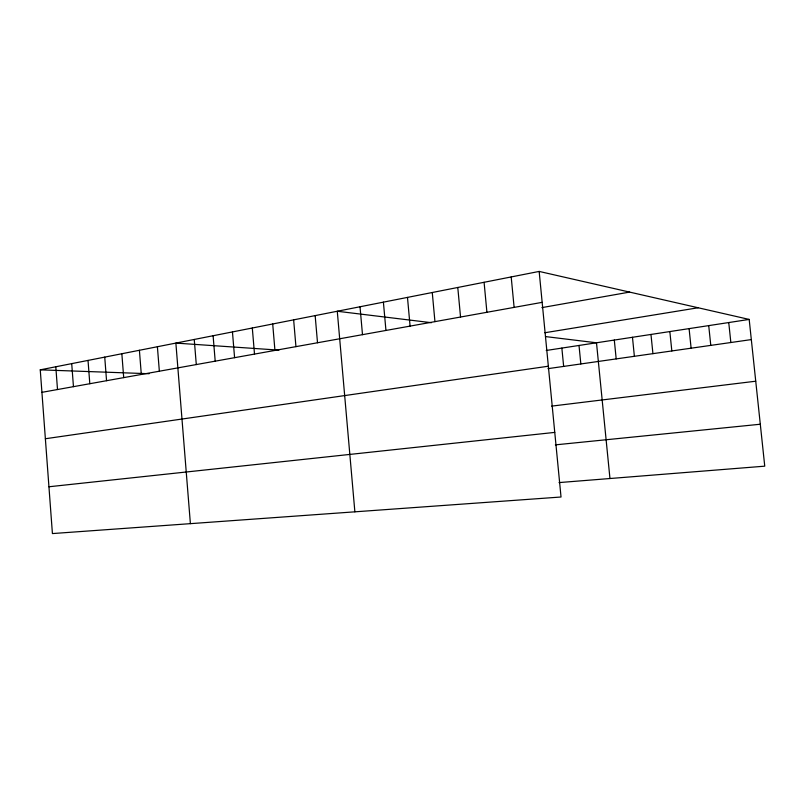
<?xml version="1.0" encoding="UTF-8"?>
<svg xmlns="http://www.w3.org/2000/svg" width="805" height="805" viewBox="0 0 805 805"><rect width="100%" height="100%" fill="white"/><g stroke="black" fill="none" stroke-linecap="round" stroke-linejoin="round"><path stroke-width="1.21" d="M539.159 271.426L561.025 497.007L52.416 533.574L40.25 369.837L539.159 271.426L749.183 319.424L764.75 466.165L559.022 482.587M41.92 392.337L542.157 302.348M541.866 307.621L629.591 292.094M544.864 332.737L698.166 307.762M546.223 350.477L749.183 319.424M45.372 438.745L548.346 366.215M547.984 368.65L751.327 339.589M551.616 406.123L755.734 381.208M48.934 486.763L554.756 432.396M555.37 444.863L760.302 424.235M40.25 369.837L149.116 373.721M278.912 350.135L175.872 343.091L190.393 523.653M431.44 322.704L337.275 311.253L354.874 511.829M545.518 336.581L596.495 342.789L609.959 478.522M728.746 322.543L730.849 342.517M708.722 325.612L710.785 345.385M689.09 328.611L691.113 348.193M669.841 331.559L671.833 350.95M650.973 334.447L652.925 353.657M632.468 337.285L634.38 356.303M614.306 340.062L616.187 358.899M579.016 345.456L580.838 363.951M561.86 348.082L563.651 366.406M511.195 276.94L514.113 307.389M484.087 282.293L486.914 312.28M457.783 287.476L460.541 317.029M432.265 292.517L434.942 321.628M407.481 297.407L410.087 326.106M383.401 302.157L385.947 330.442M360.016 306.765L362.492 334.669M315.158 315.61L317.512 342.759M293.644 319.857L295.938 346.633M272.704 323.992L274.938 350.417M252.307 328.007L254.501 354.089M232.454 331.932L234.587 357.672M213.104 335.745L215.197 361.163M194.246 339.469L196.289 364.564M157.398 346.734L159.35 371.206M139.406 350.286L141.308 374.456M121.847 353.747L123.708 377.615M104.731 357.118L106.552 380.705M88.027 360.419L89.808 383.723M71.715 363.639L73.456 386.662M55.797 366.778L57.507 389.529"/></g></svg>
